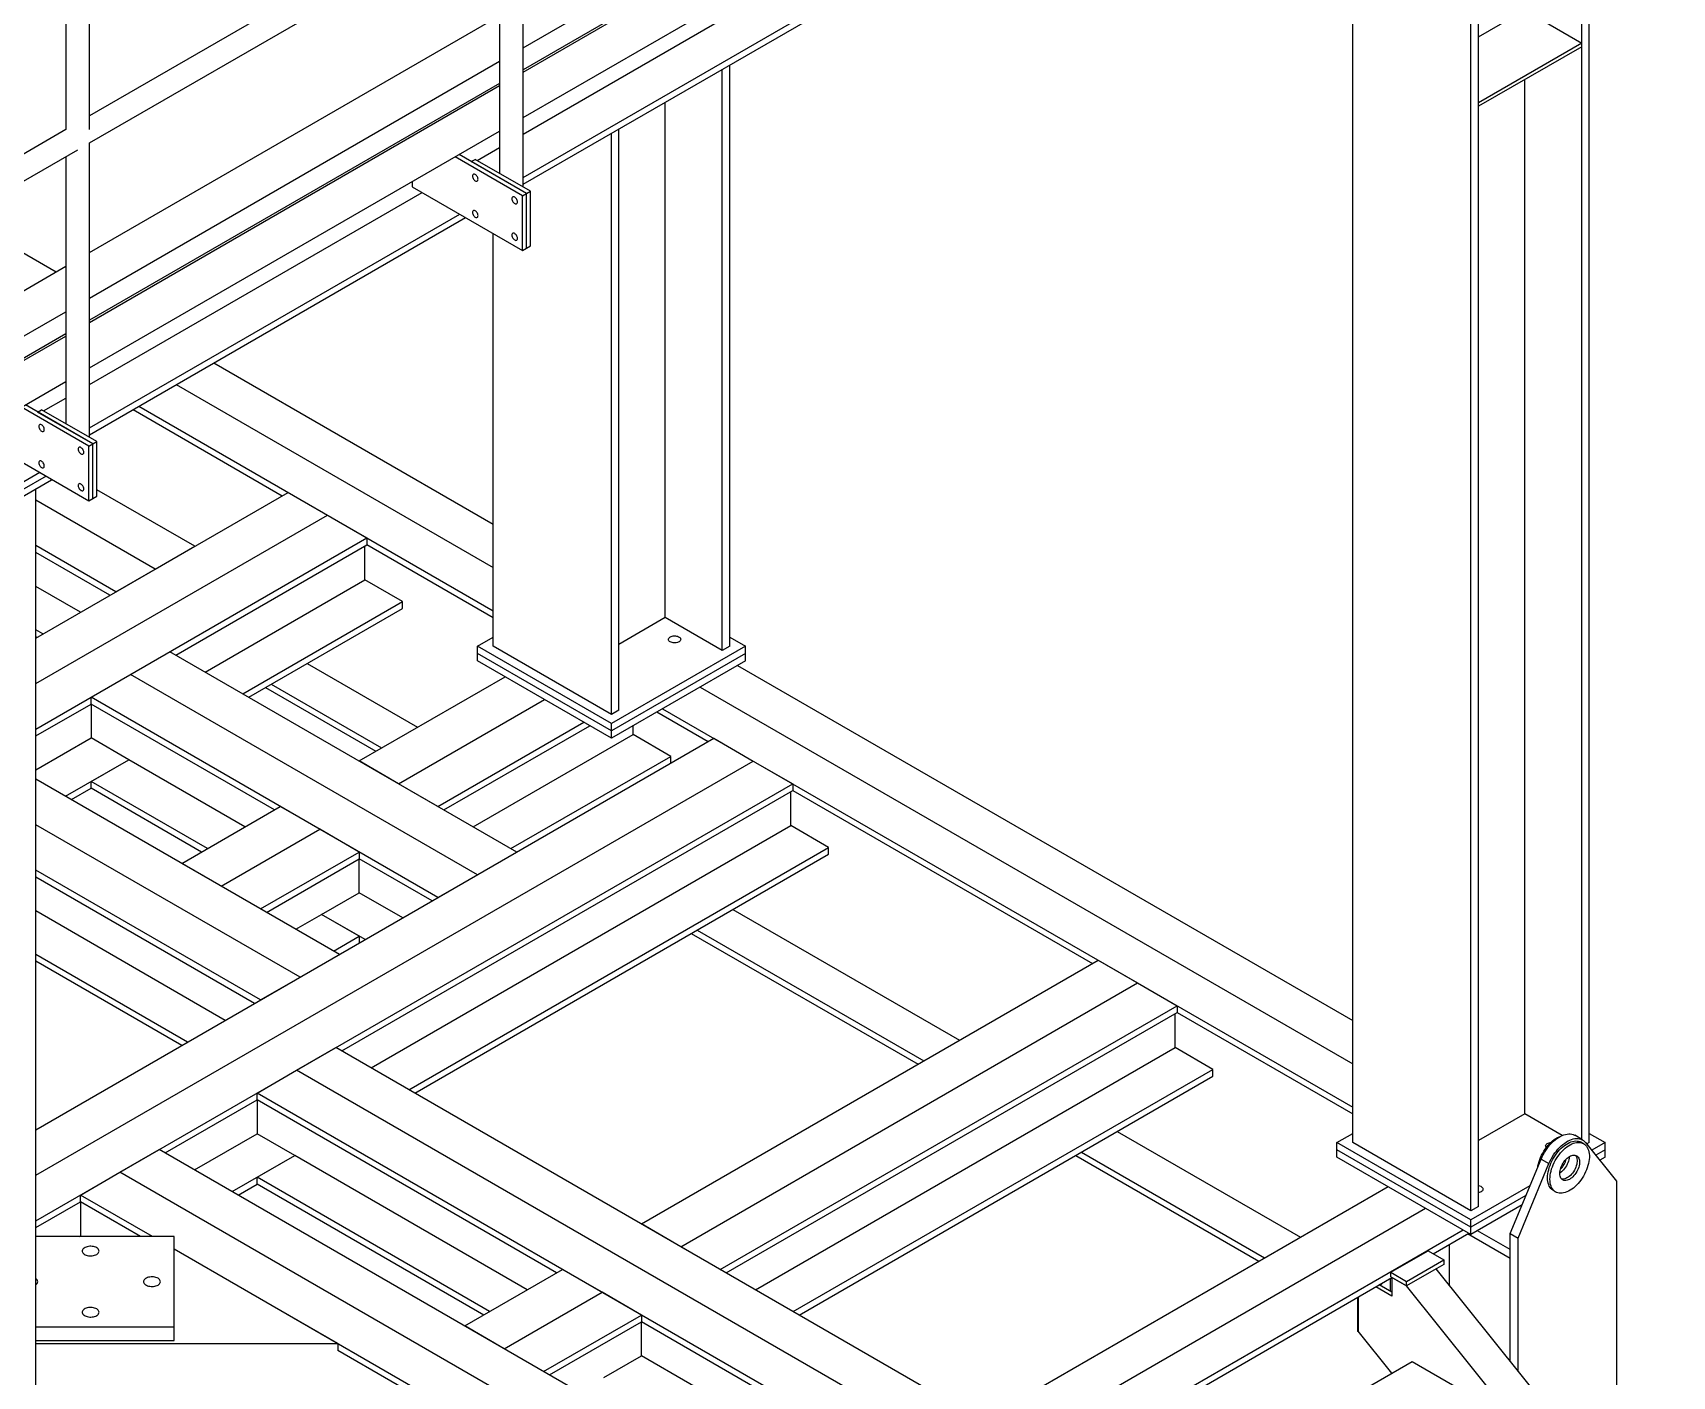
# Model space of a CAD drawing. Header units: millimetres. Extents: x 0 to 16187, y -20471 to 6290.
# Drawn here: x 3476.6 to 3594.2, y 2006.8 to 2103.1 of the extents above; entities that cross this region are included whole.
import ezdxf

# ---------------------------------------------------------------- set-up
doc = ezdxf.new("R2010")
doc.units = ezdxf.units.MM

msp = doc.modelspace()

# ---------------------------------------------------------------- linework, layer by layer
at = {"color": 7, "linetype": 'Continuous', "lineweight": 25}
for p, q in [((3588.24074, 2023.55206), (3588.24074, 2134.73236)), ((3587.70334, 2023.7741), (3587.70334, 2134.42213)), ((3580.29286, 2018.96385), (3580.29286, 2130.14415)), ((3579.75546, 2018.65361), (3579.75546, 2129.83392)), ((3571.27018, 2023.55206), (3571.27018, 2125.00116)), ((3511.75936, 2102.07686), (3541.18406, 2119.06338)), ((3541.18406, 2117.48356), (3511.75936, 2100.49704)), ((3511.75936, 2100.33376), (3541.18406, 2117.32027)), ((3510.07136, 2114.17921), (3480.64667, 2097.1927)), ((3511.75936, 2097.06759), (3541.18406, 2114.05411)), ((3480.64667, 2095.24362), (3510.9153, 2112.71732)), ((3511.75936, 2092.08463), (3511.75936, 2113.20459)), ((3480.64667, 2096.21824), (3480.64667, 2111.57443)), ((3510.07136, 2112.23013), (3510.07136, 2093.0591)), ((3478.95867, 2110.59997), (3478.95867, 2096.21824)), ((3511.75936, 2095.88751), (3535.61797, 2109.66079)), ((3511.75936, 2092.76883), (3538.31912, 2108.10145)), ((3511.75936, 2092.2789), (3538.74345, 2107.85649)), ((3480.64667, 2087.38152), (3510.07136, 2104.36803)), ((3580.29286, 2102.85448), (3583.61627, 2104.77304)), ((3583.61627, 2104.77304), (3587.70334, 2102.41362)), ((3587.70334, 2102.41362), (3580.29286, 2098.13565)), ((3587.70334, 2102.15233), (3580.29286, 2097.87435)), ((3587.70334, 2102.15233), (3587.70334, 2102.41362)), ((3480.64667, 2084.11588), (3510.07136, 2101.1024)), ((3526.58103, 2059.14746), (3526.58103, 2100.83527)), ((3510.07136, 2099.52258), (3480.64667, 2082.53606)), ((3480.64667, 2082.37278), (3510.07136, 2099.3593)), ((3526.04363, 2058.83722), (3526.04363, 2100.52503)), ((3583.61627, 2025.60125), (3583.61627, 2099.79291)), ((3521.95655, 2061.19664), (3521.95655, 2098.16562)), ((3580.29286, 2097.87435), (3580.29286, 2098.13565)), ((3478.95867, 2096.21824), (3470.7219, 2091.46325)), ((3480.64667, 2079.10662), (3510.07136, 2096.09313)), ((3518.09575, 2054.24901), (3518.09575, 2095.93682)), ((3518.63315, 2054.55924), (3518.63315, 2096.24706)), ((3471.56583, 2090.00136), (3479.8026, 2094.75635)), ((3480.64667, 2074.12366), (3480.64667, 2095.24362)), ((3508.46562, 2093.98607), (3510.07136, 2094.91304)), ((3478.95867, 2094.26915), (3478.95867, 2075.09812)), ((3511.71765, 2091.45559), (3506.87784, 2094.24955)), ((3512.00049, 2091.61887), (3507.16068, 2094.41283)), ((3508.04069, 2093.90481), (3508.32354, 2094.0681)), ((3512.00049, 2091.61887), (3508.04069, 2093.90481)), ((3512.28333, 2091.78215), (3508.32354, 2094.0681)), ((3503.79805, 2092.47163), (3503.79805, 2092.10808)), ((3480.64667, 2077.92653), (3504.50527, 2091.69981)), ((3503.79805, 2092.10808), (3511.71765, 2087.53619)), ((3511.71765, 2091.45559), (3512.00049, 2091.61887)), ((3511.71765, 2087.53619), (3511.71765, 2091.45559)), ((3512.00049, 2091.61887), (3512.28333, 2091.78215)), ((3512.00049, 2087.69948), (3512.00049, 2091.61887)), ((3512.28333, 2087.86276), (3512.28333, 2091.78215)), ((3480.64667, 2074.80785), (3507.20642, 2090.14047)), ((3471.44171, 2089.93354), (3478.25454, 2086.00057)), ((3480.64667, 2074.31792), (3507.63075, 2089.89551)), ((3509.61047, 2059.14746), (3509.61047, 2088.75264)), ((3511.71765, 2087.53619), (3512.00049, 2087.69948)), ((3512.00049, 2087.69948), (3512.28333, 2087.86276)), ((3468.31543, 2080.26285), (3478.95867, 2086.40705)), ((3467.29296, 2076.40695), (3478.95867, 2083.14142)), ((3478.95867, 2081.5616), (3471.00244, 2076.96857)), ((3471.14386, 2076.88693), (3478.95867, 2081.39832)), ((3489.56917, 2079.46878), (3509.61047, 2067.89918)), ((3471.14386, 2073.62076), (3478.95867, 2078.13215)), ((3486.87651, 2077.91434), (3509.61047, 2064.7903)), ((3480.60495, 2073.49461), (3475.76514, 2076.28857)), ((3480.88779, 2073.65789), (3476.04799, 2076.45185)), ((3476.92799, 2075.94384), (3477.21084, 2076.10712)), ((3480.88779, 2073.65789), (3476.92799, 2075.94384)), ((3481.17064, 2073.82117), (3477.21084, 2076.10712)), ((3477.35292, 2076.02509), (3478.95867, 2076.95207)), ((3483.77366, 2076.1231), (3494.48115, 2069.94179)), ((3484.18384, 2076.35989), (3509.61047, 2061.68142)), ((3472.68535, 2074.1471), (3480.60495, 2069.57522)), ((3480.60495, 2073.49461), (3480.88779, 2073.65789)), ((3480.60495, 2069.57522), (3480.60495, 2073.49461)), ((3480.88779, 2073.65789), (3481.17064, 2073.82117)), ((3480.88779, 2069.7385), (3480.88779, 2073.65789)), ((3481.17064, 2069.90178), (3481.17064, 2073.82117)), ((3477.08374, 2071.60797), (3468.31543, 2066.54613)), ((3477.53636, 2071.34667), (3468.31543, 2066.02354)), ((3477.93209, 2071.05253), (3468.31543, 2065.50096)), ((3476.80072, 1959.2191), (3476.80072, 2070.39941)), ((3476.80072, 2059.7351), (3494.89133, 2070.17859)), ((3477.93209, 2071.05253), (3477.93209, 2071.11823)), ((3488.19928, 2066.31535), (3481.17064, 2070.3729)), ((3494.89133, 2070.17859), (3497.71976, 2068.54578)), ((3485.37085, 2064.68253), (3476.80072, 2069.62997)), ((3480.60495, 2069.57522), (3480.88779, 2069.7385)), ((3480.88779, 2069.7385), (3481.17064, 2069.90178)), ((3476.80072, 2056.46947), (3497.71976, 2068.54578)), ((3497.71976, 2068.54578), (3500.54819, 2066.91296)), ((3476.80072, 2053.20383), (3500.54819, 2066.91296)), ((3486.8417, 2058.51045), (3500.54819, 2066.42303)), ((3500.54819, 2066.91296), (3500.54819, 2066.42303)), ((3500.54819, 2066.43937), (3509.61047, 2061.20782)), ((3482.54242, 2063.04972), (3476.80072, 2066.36433)), ((3482.11809, 2062.80475), (3476.80072, 2065.87441)), ((3485.37085, 2064.68253), (3488.19928, 2066.31535)), ((3500.41242, 2063.91086), (3500.41242, 2066.34466)), ((3482.54242, 2063.04972), (3485.37085, 2064.68253)), ((3480.01013, 2061.58785), (3476.80072, 2063.44061)), ((3488.94966, 2057.29355), (3500.41242, 2063.91086)), ((3503.11357, 2062.35152), (3500.41242, 2063.91086)), ((3491.65081, 2055.73421), (3503.11357, 2062.35152)), ((3492.07514, 2055.48925), (3503.11357, 2061.8616)), ((3503.11357, 2061.8616), (3503.11357, 2062.35152)), ((3521.95655, 2061.19664), (3518.63315, 2059.27808)), ((3526.04363, 2058.83722), (3521.95655, 2061.19664)), ((3477.30898, 2060.02852), (3476.80072, 2060.32193)), ((3476.88465, 2059.78355), (3476.80072, 2059.83201)), ((3508.4791, 2059.14746), (3509.61047, 2059.80058)), ((3526.58103, 2059.80058), (3527.7124, 2059.14746)), ((3483.58894, 2057.12259), (3486.41737, 2058.75541)), ((3511.30753, 2044.38663), (3486.41737, 2058.75541)), ((3508.4791, 2058.62487), (3508.4791, 2059.14746)), ((3518.09575, 2053.59588), (3508.4791, 2059.14746)), ((3518.09575, 2053.07329), (3508.4791, 2058.62487)), ((3508.4791, 2058.10228), (3508.4791, 2058.62487)), ((3518.09575, 2054.24901), (3509.61047, 2059.14746)), ((3527.7124, 2059.14746), (3518.09575, 2053.59588)), ((3527.7124, 2058.62487), (3518.09575, 2053.07329)), ((3526.58103, 2059.14746), (3526.04363, 2058.83722)), ((3527.7124, 2058.62487), (3527.7124, 2059.14746)), ((3527.7124, 2058.10228), (3527.7124, 2058.62487)), ((3480.76051, 2055.48978), (3483.58894, 2057.12259)), ((3508.4791, 2042.75381), (3483.58894, 2057.12259)), ((3496.25352, 2057.90137), (3504.1722, 2053.33002)), ((3518.09575, 2052.55071), (3508.4791, 2058.10228)), ((3527.7124, 2058.10228), (3518.09575, 2052.55071)), ((3527.14672, 2057.77572), (3571.27018, 2032.30379)), ((3493.27795, 2056.18361), (3501.19663, 2051.61226)), ((3493.68814, 2056.42041), (3501.60682, 2051.84906)), ((3499.99382, 2050.91789), (3510.459, 2056.95931)), ((3524.45406, 2056.22128), (3571.27018, 2029.1949)), ((3476.80072, 2052.71391), (3480.76051, 2054.99985)), ((3505.65067, 2041.12099), (3480.76051, 2055.48978)), ((3480.76051, 2054.99985), (3480.76051, 2055.48978)), ((3493.91263, 2047.4073), (3480.76051, 2054.99985)), ((3480.76051, 2054.99985), (3480.76051, 2052.56605)), ((3502.82224, 2049.28508), (3513.28743, 2055.3265)), ((3521.76139, 2054.66684), (3571.27018, 2026.08602)), ((3505.65067, 2047.65226), (3516.11585, 2053.69368)), ((3518.63315, 2054.55924), (3518.09575, 2054.24901)), ((3518.09575, 2053.07329), (3518.09575, 2053.59588)), ((3521.3512, 2054.43004), (3525.02816, 2052.30738)), ((3476.80072, 2050.28011), (3480.76051, 2052.56605)), ((3476.80072, 2024.46627), (3525.43835, 2052.54418)), ((3483.46166, 2051.00671), (3480.76051, 2052.56605)), ((3506.075, 2047.4073), (3516.54019, 2053.44872)), ((3508.18296, 2046.1904), (3519.64573, 2052.80771)), ((3518.09575, 2052.55071), (3518.09575, 2053.07329)), ((3519.64573, 2052.80771), (3519.64573, 2053.44549)), ((3522.34688, 2051.24837), (3519.64573, 2052.80771)), ((3525.43835, 2052.54418), (3528.26678, 2050.91136)), ((3510.88411, 2044.63106), (3522.34688, 2051.24837)), ((3522.34688, 2050.75951), (3522.34688, 2051.24837)), ((3476.80072, 2021.20064), (3528.26678, 2050.91136)), ((3478.92289, 2048.38654), (3483.46166, 2051.00671)), ((3480.76051, 2049.44738), (3483.46166, 2051.00671)), ((3491.80467, 2046.1904), (3483.46166, 2051.00671)), ((3502.82224, 2049.28508), (3499.99382, 2050.91789)), ((3528.26678, 2050.91136), (3531.0952, 2049.27854)), ((3498.5796, 2037.03895), (3476.80072, 2049.61164)), ((3476.80072, 2017.935), (3531.0952, 2049.27854)), ((3479.34722, 2048.14157), (3480.76051, 2048.95745)), ((3489.10352, 2044.63106), (3480.76051, 2049.44738)), ((3480.76051, 2048.95745), (3480.76051, 2049.44738)), ((3488.67919, 2044.3861), (3480.76051, 2048.95745)), ((3498.74938, 2030.11577), (3531.0952, 2048.78862)), ((3505.65067, 2047.65226), (3502.82224, 2049.28508)), ((3531.0952, 2049.27854), (3531.0952, 2048.78862)), ((3531.0952, 2048.80495), (3552.60532, 2036.38742)), ((3487.2659, 2043.57022), (3494.33696, 2047.65226)), ((3497.16539, 2046.01944), (3494.33696, 2047.65226)), ((3530.95944, 2046.27645), (3530.95944, 2048.71024)), ((3495.75118, 2035.40614), (3476.80072, 2046.34601)), ((3490.09432, 2041.9374), (3497.16539, 2046.01944)), ((3499.99382, 2044.38663), (3497.16539, 2046.01944)), ((3500.85734, 2028.89887), (3530.95944, 2046.27645)), ((3533.66059, 2044.71711), (3530.95944, 2046.27645)), ((3492.92275, 2040.30459), (3499.99382, 2044.38663)), ((3499.99382, 2044.38663), (3499.99382, 2043.8967)), ((3503.55849, 2027.33953), (3533.66059, 2044.71711)), ((3503.98282, 2027.09457), (3533.66059, 2044.22718)), ((3508.4791, 2042.75381), (3511.30753, 2044.38663)), ((3533.66059, 2044.22718), (3533.66059, 2044.71711)), ((3492.92275, 2033.77332), (3476.80072, 2043.08037)), ((3490.09432, 2041.9374), (3487.2659, 2043.57022)), ((3493.34708, 2040.05962), (3499.99382, 2043.8967)), ((3499.99382, 2041.4629), (3499.99382, 2043.8967)), ((3505.22634, 2040.87603), (3499.99382, 2043.8967)), ((3492.49842, 2033.52836), (3476.80072, 2042.59045)), ((3492.92275, 2040.30459), (3490.09432, 2041.9374)), ((3505.65067, 2041.12099), (3508.4791, 2042.75381)), ((3497.29267, 2039.90356), (3499.99382, 2041.4629)), ((3503.11838, 2039.65913), (3499.99382, 2041.4629)), ((3490.39046, 2032.31146), (3476.80072, 2040.15665)), ((3495.45504, 2038.84272), (3497.29267, 2039.90356)), ((3499.99382, 2038.34422), (3497.29267, 2039.90356)), ((3500.41723, 2038.09979), (3497.29267, 2039.90356)), ((3526.80053, 2040.26696), (3543.06307, 2030.8788)), ((3498.15619, 2037.28339), (3499.99382, 2038.34422)), ((3499.99382, 2038.34422), (3499.99382, 2037.85536)), ((3523.82496, 2038.5492), (3540.0875, 2029.16104)), ((3524.23515, 2038.78599), (3540.49769, 2029.39783)), ((3487.68931, 2030.75212), (3476.80072, 2037.03797)), ((3495.75118, 2035.40614), (3498.5796, 2037.03895)), ((3487.26498, 2030.50716), (3476.80072, 2036.54805)), ((3520.24536, 2017.70641), (3553.01551, 2036.62422)), ((3553.01551, 2036.62422), (3555.84394, 2034.9914)), ((3492.92275, 2033.77332), (3495.75118, 2035.40614)), ((3523.07378, 2016.07359), (3555.84394, 2034.9914)), ((3555.84394, 2034.9914), (3558.67237, 2033.35859)), ((3525.90221, 2014.44078), (3558.67237, 2033.35859)), ((3526.32654, 2014.19581), (3558.67237, 2032.86866)), ((3558.5366, 2030.35649), (3558.5366, 2032.79029)), ((3558.67237, 2033.35859), (3558.67237, 2032.86866)), ((3558.67237, 2032.88499), (3571.27018, 2025.61243)), ((3495.49662, 2028.72792), (3498.32505, 2030.36074)), ((3544.69994, 2003.58908), (3498.32505, 2030.36074)), ((3528.4345, 2012.97892), (3558.5366, 2030.35649)), ((3561.23775, 2028.79715), (3558.5366, 2030.35649)), ((3531.13565, 2011.41958), (3561.23775, 2028.79715)), ((3561.23775, 2028.30722), (3561.23775, 2028.79715)), ((3492.66819, 2027.0951), (3495.49662, 2028.72792)), ((3541.87151, 2001.95626), (3495.49662, 2028.72792)), ((3531.55998, 2011.17461), (3561.23775, 2028.30722)), ((3486.07803, 2022.80076), (3492.66819, 2026.60518)), ((3539.04308, 2000.32345), (3492.66819, 2027.0951)), ((3492.66819, 2026.60518), (3492.66819, 2027.0951)), ((3514.16417, 2014.19581), (3492.66819, 2026.60518)), ((3492.66819, 2026.60518), (3492.66819, 2024.17138)), ((3583.61627, 2025.60125), (3580.29286, 2023.68269)), ((3586.29525, 2024.0547), (3583.61627, 2025.60125)), ((3488.18598, 2021.58386), (3492.66819, 2024.17138)), ((3495.36934, 2022.61204), (3492.66819, 2024.17138)), ((3554.3777, 2024.347), (3567.51765, 2016.76147)), ((3570.13881, 2023.55206), (3571.27018, 2024.20519)), ((3588.24074, 2024.20519), (3589.37211, 2023.55206)), ((3482.82526, 2021.4129), (3485.65369, 2023.04572)), ((3532.02858, 1996.27406), (3485.65369, 2023.04572)), ((3579.75546, 2018.00049), (3570.13881, 2023.55206)), ((3570.13881, 2023.02948), (3570.13881, 2023.55206)), ((3570.13881, 2022.50689), (3570.13881, 2023.02948)), ((3579.75546, 2017.4779), (3570.13881, 2023.02948)), ((3579.75546, 2018.65361), (3571.27018, 2023.55206)), ((3587.76522, 2023.73838), (3587.19954, 2024.06495)), ((3587.83493, 2023.4672), (3587.66523, 2023.56517)), ((3587.98083, 2023.55132), (3590.20084, 2020.77124)), ((3588.24074, 2023.55206), (3588.06243, 2023.44912)), ((3589.37211, 2023.55206), (3588.41942, 2023.00208)), ((3589.37211, 2023.02948), (3588.70505, 2022.64439)), ((3589.37211, 2023.02948), (3589.37211, 2023.55206)), ((3589.37211, 2022.50689), (3589.37211, 2023.02948)), ((3490.88713, 2020.02452), (3495.36934, 2022.61204)), ((3492.66819, 2021.0527), (3495.36934, 2022.61204)), ((3512.05621, 2012.97892), (3495.36934, 2022.61204)), ((3551.40213, 2022.62924), (3564.54208, 2015.04371)), ((3551.81232, 2022.86604), (3564.95227, 2015.2805)), ((3579.75546, 2016.95531), (3570.13881, 2022.50689)), ((3582.56409, 2017.01576), (3584.78411, 2022.35902)), ((3583.12978, 2016.6892), (3585.34979, 2022.03246)), ((3584.78411, 2022.35902), (3585.34979, 2022.03246)), ((3586.30433, 2021.78107), (3586.19712, 2021.71917)), ((3589.37211, 2022.50689), (3588.99069, 2022.28669)), ((3479.99684, 2019.78009), (3482.82526, 2021.4129)), ((3529.20016, 1994.64125), (3482.82526, 2021.4129)), ((3491.31147, 2019.77956), (3492.66819, 2020.56278)), ((3509.35506, 2011.41958), (3492.66819, 2021.0527)), ((3492.66819, 2020.56278), (3492.66819, 2021.0527)), ((3508.93073, 2011.17461), (3492.66819, 2020.56278)), ((3590.20084, 2020.77124), (3590.20084, 2005.74689)), ((3476.80072, 1964.39169), (3573.80445, 2020.39076)), ((3479.99684, 2019.29016), (3479.99684, 2019.78009)), ((3485.15874, 2016.80018), (3479.99684, 2019.78009)), ((3583.98853, 2020.44419), (3579.75546, 2018.00049)), ((3583.7029, 2019.75671), (3579.75546, 2017.4779)), ((3585.66539, 2020.10098), (3585.8351, 2020.00301)), ((3476.80072, 2017.44508), (3479.99684, 2019.29016)), ((3476.80072, 1961.28281), (3576.49711, 2018.83632)), ((3484.31008, 2016.80018), (3479.99684, 2019.29016)), ((3479.99684, 2019.29016), (3479.99684, 2016.85636)), ((3583.41726, 2019.06923), (3579.75546, 2016.95531)), ((3580.29286, 2018.96385), (3579.75546, 2018.65361)), ((3477.93209, 1958.82706), (3579.18978, 2017.28188)), ((3523.07378, 2016.07359), (3520.24536, 2017.70641)), ((3577.05438, 2015.57555), (3579.59997, 2017.04508)), ((3579.75546, 2017.4779), (3579.75546, 2018.00049)), ((3579.75546, 2016.95531), (3579.75546, 2017.4779)), ((3582.56409, 2015.87245), (3580.22188, 2017.22457)), ((3486.73223, 2016.80018), (3476.80072, 2016.80018)), ((3479.89952, 2016.80018), (3479.99684, 2016.85636)), ((3480.09416, 2016.80018), (3479.99684, 2016.85636)), ((3486.73223, 2010.33456), (3486.73223, 2016.80018)), ((3498.45607, 2009.1238), (3486.73223, 2015.89183)), ((3517.95032, 1997.87001), (3486.73223, 2015.89183)), ((3525.90221, 2014.44078), (3523.07378, 2016.07359)), ((3578.18003, 2016.22537), (3578.18003, 2013.32464)), ((3582.56409, 2015.21932), (3579.5007, 2016.98778)), ((3582.56409, 2017.01576), (3583.12978, 2016.6892)), ((3582.56409, 2007.87091), (3582.56409, 2017.01576)), ((3583.12978, 2007.1672), (3583.12978, 2016.6892)), ((3573.99538, 2014.23912), (3576.68238, 2015.7903)), ((3575.12675, 2013.586), (3577.81375, 2015.13717)), ((3577.81375, 2014.81055), (3575.12675, 2013.25938)), ((3576.68238, 2015.7903), (3577.81375, 2015.13717)), ((3577.81375, 2015.13717), (3577.81375, 2014.81055)), ((3507.574, 2010.39139), (3514.5885, 2014.44078)), ((3517.41693, 2012.80796), (3514.5885, 2014.44078)), ((3551.73996, 2000.96184), (3574.07881, 2013.85778)), ((3573.97981, 2012.85994), (3573.97981, 2013.80064)), ((3573.99538, 2013.91251), (3573.99538, 2014.23912)), ((3573.99538, 2014.23912), (3575.12675, 2013.586)), ((3573.99538, 2013.91251), (3575.12675, 2013.25938)), ((3574.07881, 2013.86434), (3574.07881, 2012.52521)), ((3575.12675, 2013.25938), (3574.07881, 2013.86434)), ((3577.24807, 2014.48399), (3575.12675, 2013.25938)), ((3575.12675, 2013.25938), (3575.12675, 2013.586)), ((3594.19242, 1993.40538), (3577.24807, 2014.48399)), ((3510.40243, 2008.75858), (3517.41693, 2012.80796)), ((3520.24536, 2011.17514), (3517.41693, 2012.80796)), ((3571.63222, 2010.00183), (3571.63222, 2012.4454)), ((3571.67465, 2012.46989), (3571.67465, 2010.01088)), ((3574.07881, 2012.52521), (3572.92464, 2013.1915)), ((3574.07881, 2012.80279), (3573.16506, 2013.33029)), ((3573.23028, 2013.30871), (3573.17898, 2013.33832)), ((3573.21636, 2013.30067), (3573.23028, 2013.30871)), ((3592.32216, 1991.86844), (3575.12675, 2013.25938)), ((3513.23086, 2007.12576), (3520.24536, 2011.17514)), ((3520.24536, 2011.17514), (3520.24536, 2010.68522)), ((3476.80072, 2010.33456), (3486.73223, 2010.33456)), ((3486.73223, 2009.35471), (3486.73223, 2010.33456)), ((3510.40243, 2008.75858), (3507.574, 2010.39139)), ((3513.65519, 2006.8808), (3520.24536, 2010.68522)), ((3520.24536, 2008.25142), (3520.24536, 2010.68522)), ((3538.61875, 2000.07849), (3520.24536, 2010.68522)), ((3571.72496, 2009.94829), (3571.63222, 2010.00183)), ((3574.08901, 2007.00743), (3571.67465, 2010.01088)), ((3476.80072, 2009.35471), (3486.73223, 2009.35471)), ((3476.80072, 2009.1238), (3498.45607, 2009.1238)), ((3498.45607, 2009.1238), (3498.45607, 2008.63387)), ((3507.92381, 2003.16827), (3498.45607, 2008.63387)), ((3513.23086, 2007.12576), (3510.40243, 2008.75858)), ((3517.54421, 2006.69208), (3520.24536, 2008.25142)), ((3536.51079, 1998.86159), (3520.24536, 2008.25142)), ((3555.60313, 1996.33575), (3575.53443, 2007.84185)), ((3575.53443, 2007.84185), (3582.6055, 2003.75981))]:
    msp.add_line(p, q, dxfattribs=at)
at = {"color": 7, "linetype": 'Continuous', "lineweight": 25, "flags": 128}
for points in [[(3508.52153, 2092.64744), (3508.51656, 2092.70118), (3508.50192, 2092.75796), (3508.47833, 2092.81492), (3508.44698, 2092.86922), (3508.40944, 2092.91813), (3508.36759, 2092.9592), (3508.32354, 2092.99037), (3508.27948, 2093.01007), (3508.23763, 2093.01732), (3508.20009, 2093.01175), (3508.16874, 2092.99365), (3508.14515, 2092.96391), (3508.13051, 2092.92404), (3508.12555, 2092.87603), (3508.13051, 2092.82229), (3508.14515, 2092.76552), (3508.16874, 2092.70855), (3508.20009, 2092.65425), (3508.23763, 2092.60534), (3508.27948, 2092.56427), (3508.32354, 2092.53311), (3508.36759, 2092.5134), (3508.40944, 2092.50616), (3508.44698, 2092.51172), (3508.47833, 2092.52983), (3508.50192, 2092.55956), (3508.51656, 2092.59943), (3508.52153, 2092.64744)], [(3511.34995, 2091.01462), (3511.34499, 2091.06836), (3511.33035, 2091.12514), (3511.30676, 2091.18211), (3511.27541, 2091.23641), (3511.23787, 2091.28532), (3511.19602, 2091.32639), (3511.15196, 2091.35755), (3511.10791, 2091.37725), (3511.06606, 2091.3845), (3511.02852, 2091.37893), (3510.99717, 2091.36083), (3510.97358, 2091.3311), (3510.95894, 2091.29123), (3510.95397, 2091.24322), (3510.95894, 2091.18948), (3510.97358, 2091.1327), (3510.99717, 2091.07573), (3511.02852, 2091.02143), (3511.06606, 2090.97252), (3511.10791, 2090.93145), (3511.15196, 2090.90029), (3511.19602, 2090.88059), (3511.23787, 2090.87334), (3511.27541, 2090.87891), (3511.30676, 2090.89701), (3511.33035, 2090.92674), (3511.34499, 2090.96661), (3511.34995, 2091.01462)], [(3508.52153, 2090.03451), (3508.51656, 2090.08825), (3508.50192, 2090.14503), (3508.47833, 2090.20199), (3508.44698, 2090.25629), (3508.40944, 2090.3052), (3508.36759, 2090.34627), (3508.32354, 2090.37744), (3508.27948, 2090.39714), (3508.23763, 2090.40439), (3508.20009, 2090.39882), (3508.16874, 2090.38072), (3508.14515, 2090.35098), (3508.13051, 2090.31111), (3508.12555, 2090.2631), (3508.13051, 2090.20936), (3508.14515, 2090.15258), (3508.16874, 2090.09562), (3508.20009, 2090.04132), (3508.23763, 2089.99241), (3508.27948, 2089.95134), (3508.32354, 2089.92017), (3508.36759, 2089.90047), (3508.40944, 2089.89322), (3508.44698, 2089.89879), (3508.47833, 2089.9169), (3508.50192, 2089.94663), (3508.51656, 2089.9865), (3508.52153, 2090.03451)], [(3511.34995, 2088.40169), (3511.34499, 2088.45543), (3511.33035, 2088.51221), (3511.30676, 2088.56918), (3511.27541, 2088.62348), (3511.23787, 2088.67239), (3511.19602, 2088.71346), (3511.15196, 2088.74462), (3511.10791, 2088.76432), (3511.06606, 2088.77157), (3511.02852, 2088.766), (3510.99717, 2088.7479), (3510.97358, 2088.71817), (3510.95894, 2088.6783), (3510.95397, 2088.63029), (3510.95894, 2088.57655), (3510.97358, 2088.51977), (3510.99717, 2088.4628), (3511.02852, 2088.4085), (3511.06606, 2088.35959), (3511.10791, 2088.31852), (3511.15196, 2088.28736), (3511.19602, 2088.26766), (3511.23787, 2088.26041), (3511.27541, 2088.26598), (3511.30676, 2088.28408), (3511.33035, 2088.31381), (3511.34499, 2088.35368), (3511.34995, 2088.40169)], [(3477.40883, 2074.68646), (3477.40386, 2074.7402), (3477.38922, 2074.79698), (3477.36563, 2074.85395), (3477.33428, 2074.90825), (3477.29674, 2074.95716), (3477.25489, 2074.99822), (3477.21084, 2075.02939), (3477.16678, 2075.04909), (3477.12493, 2075.05634), (3477.08739, 2075.05077), (3477.05604, 2075.03267), (3477.03245, 2075.00294), (3477.01781, 2074.96306), (3477.01285, 2074.91506), (3477.01781, 2074.86131), (3477.03245, 2074.80454), (3477.05604, 2074.74757), (3477.08739, 2074.69327), (3477.12493, 2074.64436), (3477.16678, 2074.60329), (3477.21084, 2074.57213), (3477.25489, 2074.55243), (3477.29674, 2074.54518), (3477.33428, 2074.55074), (3477.36563, 2074.56885), (3477.38922, 2074.59858), (3477.40386, 2074.63845), (3477.40883, 2074.68646)], [(3477.40883, 2072.07353), (3477.40386, 2072.12727), (3477.38922, 2072.18405), (3477.36563, 2072.24102), (3477.33428, 2072.29532), (3477.29674, 2072.34423), (3477.25489, 2072.38529), (3477.21084, 2072.41646), (3477.16678, 2072.43616), (3477.12493, 2072.44341), (3477.08739, 2072.43784), (3477.05604, 2072.41974), (3477.03245, 2072.39001), (3477.01781, 2072.35013), (3477.01285, 2072.30212), (3477.01781, 2072.24838), (3477.03245, 2072.19161), (3477.05604, 2072.13464), (3477.08739, 2072.08034), (3477.12493, 2072.03143), (3477.16678, 2071.99036), (3477.21084, 2071.9592), (3477.25489, 2071.93949), (3477.29674, 2071.93225), (3477.33428, 2071.93781), (3477.36563, 2071.95592), (3477.38922, 2071.98565), (3477.40386, 2072.02552), (3477.40883, 2072.07353)], [(3480.23725, 2073.05364), (3480.23229, 2073.10739), (3480.21765, 2073.16416), (3480.19406, 2073.22113), (3480.16271, 2073.27543), (3480.12517, 2073.32434), (3480.08332, 2073.36541), (3480.03926, 2073.39657), (3479.99521, 2073.41627), (3479.95336, 2073.42352), (3479.91582, 2073.41796), (3479.88447, 2073.39985), (3479.86088, 2073.37012), (3479.84624, 2073.33025), (3479.84127, 2073.28224), (3479.84624, 2073.2285), (3479.86088, 2073.17172), (3479.88447, 2073.11475), (3479.91582, 2073.06045), (3479.95336, 2073.01154), (3479.99521, 2072.97048), (3480.03926, 2072.93931), (3480.08332, 2072.91961), (3480.12517, 2072.91236), (3480.16271, 2072.91793), (3480.19406, 2072.93603), (3480.21765, 2072.96576), (3480.23229, 2073.00564), (3480.23725, 2073.05364)], [(3480.23725, 2070.44071), (3480.23229, 2070.49446), (3480.21765, 2070.55123), (3480.19406, 2070.6082), (3480.16271, 2070.6625), (3480.12517, 2070.71141), (3480.08332, 2070.75248), (3480.03926, 2070.78364), (3479.99521, 2070.80334), (3479.95336, 2070.81059), (3479.91582, 2070.80503), (3479.88447, 2070.78692), (3479.86088, 2070.75719), (3479.84624, 2070.71732), (3479.84127, 2070.66931), (3479.84624, 2070.61557), (3479.86088, 2070.55879), (3479.88447, 2070.50182), (3479.91582, 2070.44752), (3479.95336, 2070.39861), (3479.99521, 2070.35755), (3480.03926, 2070.32638), (3480.08332, 2070.30668), (3480.12517, 2070.29943), (3480.16271, 2070.305), (3480.19406, 2070.3231), (3480.21765, 2070.35283), (3480.23229, 2070.3927), (3480.23725, 2070.44071)], [(3522.31011, 2059.45769), (3522.25955, 2059.49265), (3522.22062, 2059.53225), (3522.19457, 2059.57524), (3522.18223, 2059.62021), (3522.184, 2059.66574), (3522.19982, 2059.71035), (3522.22919, 2059.75262), (3522.27116, 2059.79117), (3522.32438, 2059.82479), (3522.38714, 2059.85237), (3522.45743, 2059.87305), (3522.53298, 2059.88614), (3522.61136, 2059.89124), (3522.69007, 2059.88818), (3522.76656, 2059.87705), (3522.83838, 2059.85822), (3522.90322, 2059.83229), (3522.959, 2059.80009), (3523.00392, 2059.76265), (3523.03654, 2059.72119), (3523.05582, 2059.67704), (3523.06112, 2059.6316), (3523.05229, 2059.58635), (3523.02961, 2059.54274), (3522.99379, 2059.50216), (3522.94601, 2059.46593), (3522.88778, 2059.43521), (3522.82099, 2059.41098), (3522.74778, 2059.39403), (3522.6705, 2059.38489), (3522.59164, 2059.38387), (3522.51372, 2059.39099), (3522.43927, 2059.40603), (3522.37066, 2059.42851), (3522.31011, 2059.45769)], [(3584.78411, 2022.35902), (3584.85525, 2022.51932), (3584.93448, 2022.67728), (3585.02127, 2022.83187), (3585.11507, 2022.9821), (3585.21527, 2023.12699), (3585.32121, 2023.26559), (3585.43221, 2023.39701), (3585.54754, 2023.52039), (3585.66646, 2023.63492), (3585.7882, 2023.73988), (3585.91196, 2023.83457), (3586.03693, 2023.91838), (3586.16232, 2023.99076), (3586.28729, 2024.05125), (3586.41105, 2024.09945), (3586.53279, 2024.13504), (3586.65171, 2024.15781), (3586.76704, 2024.16759), (3586.87804, 2024.16433), (3586.98398, 2024.14804), (3587.08418, 2024.11884), (3587.17798, 2024.07691), (3587.19954, 2024.06495)], [(3584.54362, 2021.78021), (3584.56014, 2021.87298), (3584.59437, 2022.02368), (3584.63797, 2022.17602), (3584.69063, 2022.32893), (3584.75199, 2022.48134), (3584.82161, 2022.63218), (3584.899, 2022.78039), (3584.98363, 2022.92494), (3585.07489, 2023.06481), (3585.17215, 2023.19901), (3585.27472, 2023.32661), (3585.38189, 2023.44671), (3585.4929, 2023.55848), (3585.60698, 2023.66111), (3585.72333, 2023.75391), (3585.84112, 2023.8362), (3585.95954, 2023.90743), (3586.07774, 2023.96708), (3586.19492, 2024.01474), (3586.24142, 2024.03041)], [(3585.16439, 2023.18881), (3585.13843, 2023.22325), (3585.11916, 2023.2674), (3585.11385, 2023.31284), (3585.12268, 2023.35809), (3585.14537, 2023.4017), (3585.18118, 2023.44228), (3585.22897, 2023.47851), (3585.28719, 2023.50923), (3585.35398, 2023.53346), (3585.42719, 2023.55041), (3585.49317, 2023.55873)], [(3585.2511, 2021.01667), (3585.25606, 2021.15618), (3585.2709, 2021.30045), (3585.29553, 2021.44845), (3585.32976, 2021.59914), (3585.37336, 2021.75148), (3585.42603, 2021.90439), (3585.48738, 2022.0568), (3585.557, 2022.20765), (3585.63439, 2022.35586), (3585.71902, 2022.50041), (3585.81028, 2022.64027), (3585.90754, 2022.77448), (3586.01011, 2022.90208), (3586.11728, 2023.02218), (3586.22829, 2023.13394), (3586.34237, 2023.23658), (3586.45872, 2023.32937), (3586.57651, 2023.41167), (3586.69493, 2023.4829), (3586.81314, 2023.54255), (3586.93031, 2023.59021), (3587.04562, 2023.62555), (3587.15827, 2023.64831), (3587.26745, 2023.65834), (3587.37242, 2023.65557), (3587.47242, 2023.64001), (3587.56676, 2023.61178), (3587.65478, 2023.57108), (3587.66523, 2023.56517)], [(3585.34979, 2022.03246), (3585.42094, 2022.19275), (3585.50016, 2022.35071), (3585.58696, 2022.50531), (3585.68076, 2022.65554), (3585.78095, 2022.80042), (3585.88689, 2022.93903), (3585.99789, 2023.07044), (3586.11323, 2023.19382), (3586.23215, 2023.30836), (3586.35388, 2023.41332), (3586.47764, 2023.50801), (3586.60262, 2023.59181), (3586.728, 2023.6642), (3586.85298, 2023.72468), (3586.97674, 2023.77288), (3587.09847, 2023.80848), (3587.21739, 2023.83124), (3587.33273, 2023.84103), (3587.44373, 2023.83776), (3587.54967, 2023.82148), (3587.64986, 2023.79228), (3587.74366, 2023.75035), (3587.83046, 2023.69596), (3587.90968, 2023.62948), (3587.98083, 2023.55132)], [(3585.4208, 2020.9187), (3585.42576, 2021.05821), (3585.44061, 2021.20248), (3585.46523, 2021.35048), (3585.49947, 2021.50118), (3585.54307, 2021.65351), (3585.59573, 2021.80643), (3585.65709, 2021.95884), (3585.72671, 2022.10968), (3585.8041, 2022.25789), (3585.88872, 2022.40244), (3585.97998, 2022.5423), (3586.07724, 2022.67651), (3586.17982, 2022.80411), (3586.28699, 2022.92421), (3586.398, 2023.03597), (3586.51208, 2023.13861), (3586.62842, 2023.23141), (3586.74622, 2023.3137), (3586.86463, 2023.38493), (3586.98284, 2023.44458), (3587.10001, 2023.49224), (3587.21533, 2023.52758), (3587.32797, 2023.55034), (3587.43716, 2023.56037), (3587.54212, 2023.5576), (3587.64213, 2023.54204), (3587.73647, 2023.51382), (3587.82449, 2023.47311), (3587.90557, 2023.42021), (3587.97914, 2023.3555), (3588.04468, 2023.27941), (3588.10174, 2023.1925), (3588.14992, 2023.09536), (3588.18887, 2022.98868), (3588.21833, 2022.87321), (3588.23808, 2022.74976), (3588.24799, 2022.61918), (3588.24799, 2022.48241), (3588.23808, 2022.3404), (3588.21833, 2022.19414), (3588.18887, 2022.04466), (3588.14992, 2021.89301), (3588.10174, 2021.74025), (3588.04468, 2021.58745), (3587.97914, 2021.43569), (3587.90557, 2021.28603), (3587.82449, 2021.13952), (3587.73647, 2020.99719), (3587.64213, 2020.86004), (3587.54212, 2020.72902), (3587.43716, 2020.60506), (3587.32797, 2020.48903), (3587.21533, 2020.38173), (3587.10001, 2020.28393), (3586.98284, 2020.19631), (3586.86463, 2020.11948), (3586.74622, 2020.05398), (3586.62842, 2020.00028), (3586.51208, 2019.95874), (3586.398, 2019.92967), (3586.28699, 2019.91326), (3586.17982, 2019.90962), (3586.07724, 2019.9188), (3585.97998, 2019.94071), (3585.88872, 2019.97521), (3585.8041, 2020.02205), (3585.72671, 2020.08091), (3585.65709, 2020.15137), (3585.59573, 2020.23294), (3585.54307, 2020.32505), (3585.49947, 2020.42704), (3585.46523, 2020.53822), (3585.44061, 2020.65778), (3585.42576, 2020.78491), (3585.4208, 2020.9187)], [(3586.12791, 2021.3269), (3586.13287, 2021.42634), (3586.14769, 2021.53012), (3586.17216, 2021.63677), (3586.20593, 2021.7448), (3586.24854, 2021.8527), (3586.29937, 2021.95894), (3586.35773, 2022.06205), (3586.42279, 2022.16056), (3586.49363, 2022.2531), (3586.56927, 2022.33837), (3586.64863, 2022.41517), (3586.73061, 2022.48243), (3586.81406, 2022.53919), (3586.8978, 2022.58467), (3586.98066, 2022.61822), (3587.06148, 2022.63937), (3587.13912, 2022.64783), (3587.21249, 2022.64348), (3587.28055, 2022.62637), (3587.34237, 2022.59676), (3587.39706, 2022.55505), (3587.44387, 2022.50182), (3587.48212, 2022.43784), (3587.51129, 2022.36399), (3587.53097, 2022.28131), (3587.54088, 2022.19097), (3587.54088, 2022.09422), (3587.53097, 2021.99243), (3587.51129, 2021.88704), (3587.48212, 2021.77951), (3587.44387, 2021.67135), (3587.39706, 2021.56409), (3587.34237, 2021.45923), (3587.28055, 2021.35825), (3587.21249, 2021.26255), (3587.13912, 2021.17349), (3587.06148, 2021.09231), (3586.98066, 2021.02016), (3586.8978, 2020.95804), (3586.81406, 2020.90683), (3586.73061, 2020.86724), (3586.64863, 2020.83984), (3586.56927, 2020.82501), (3586.49363, 2020.82295), (3586.42279, 2020.8337), (3586.35773, 2020.8571), (3586.29937, 2020.89283), (3586.24854, 2020.94038), (3586.20593, 2020.99909), (3586.17216, 2021.06813), (3586.14769, 2021.14653), (3586.13287, 2021.23319), (3586.12791, 2021.3269)], [(3586.80615, 2022.5343), (3586.80549, 2022.51875), (3586.79558, 2022.41697), (3586.7759, 2022.31157), (3586.74673, 2022.20404), (3586.70847, 2022.09588), (3586.66167, 2021.98862), (3586.60698, 2021.88377), (3586.54516, 2021.78278), (3586.47709, 2021.68708), (3586.40373, 2021.59802), (3586.32609, 2021.51684), (3586.24527, 2021.44469), (3586.16241, 2021.38257), (3586.12849, 2021.36044)], [(3586.80615, 2022.5343), (3586.80549, 2022.51875), (3586.79558, 2022.41697), (3586.7759, 2022.31157), (3586.74673, 2022.20404), (3586.70847, 2022.09588), (3586.66167, 2021.98862), (3586.60698, 2021.88377), (3586.54516, 2021.78278), (3586.47709, 2021.68708), (3586.40373, 2021.59802), (3586.32609, 2021.51684), (3586.24527, 2021.44469), (3586.16241, 2021.38257), (3586.12849, 2021.36044)], [(3587.24287, 2022.63758), (3587.27416, 2022.59979), (3587.31242, 2022.53581), (3587.34159, 2022.46196), (3587.36127, 2022.37928), (3587.37117, 2022.28893), (3587.37117, 2022.19219), (3587.36127, 2022.0904), (3587.34159, 2021.98501), (3587.31242, 2021.87747), (3587.27416, 2021.76932), (3587.22736, 2021.66206), (3587.17266, 2021.5572), (3587.11085, 2021.45622), (3587.04278, 2021.36052), (3586.96941, 2021.27146), (3586.89177, 2021.19028), (3586.81096, 2021.11812), (3586.7281, 2021.05601), (3586.64436, 2021.0048), (3586.56091, 2020.96521), (3586.47893, 2020.93781), (3586.39956, 2020.92298), (3586.32392, 2020.92092), (3586.25745, 2020.9306)], [(3587.24287, 2022.63758), (3587.27416, 2022.59979), (3587.31242, 2022.53581), (3587.34159, 2022.46196), (3587.36127, 2022.37928), (3587.37117, 2022.28893), (3587.37117, 2022.19219), (3587.36127, 2022.0904), (3587.34159, 2021.98501), (3587.31242, 2021.87747), (3587.27416, 2021.76932), (3587.22736, 2021.66206), (3587.17266, 2021.5572), (3587.11085, 2021.45622), (3587.04278, 2021.36052), (3586.96941, 2021.27146), (3586.89177, 2021.19028), (3586.81096, 2021.11812), (3586.7281, 2021.05601), (3586.64436, 2021.0048), (3586.56091, 2020.96521), (3586.47893, 2020.93781), (3586.39956, 2020.92298), (3586.32392, 2020.92092), (3586.25746, 2020.9306)], [(3585.66539, 2020.10098), (3585.63439, 2020.12002), (3585.557, 2020.17888), (3585.48738, 2020.24934), (3585.42603, 2020.33091), (3585.37336, 2020.42301), (3585.32976, 2020.52501), (3585.29553, 2020.63618), (3585.2709, 2020.75575), (3585.25606, 2020.88288), (3585.2511, 2021.01667)], [(3580.49085, 2020.3844), (3580.54141, 2020.34944), (3580.58034, 2020.30983), (3580.60639, 2020.26685), (3580.61873, 2020.22188), (3580.61696, 2020.17635), (3580.60114, 2020.13174), (3580.57177, 2020.08947), (3580.5298, 2020.05091), (3580.47658, 2020.0173), (3580.41382, 2019.98971), (3580.34354, 2019.96904), (3580.29286, 2019.95932)], [(3481.33223, 2015.76106), (3481.3252, 2015.81394), (3481.30427, 2015.86557), (3481.26993, 2015.91476), (3481.22299, 2015.96034), (3481.16454, 2016.00125), (3481.09596, 2016.03653), (3481.01886, 2016.06536), (3480.93504, 2016.08705), (3480.84646, 2016.1011), (3480.75521, 2016.10718), (3480.66342, 2016.10515), (3480.57324, 2016.09506), (3480.48679, 2016.07713), (3480.40609, 2016.0518), (3480.33303, 2016.01965), (3480.26934, 2015.98144), (3480.21649, 2015.93807), (3480.17573, 2015.89054), (3480.14801, 2015.83999), (3480.13399, 2015.78758), (3480.13399, 2015.73455), (3480.14801, 2015.68214), (3480.17573, 2015.63158), (3480.21649, 2015.58406), (3480.26934, 2015.54069), (3480.33303, 2015.50248), (3480.40609, 2015.47033), (3480.48679, 2015.445), (3480.57324, 2015.42707), (3480.66342, 2015.41698), (3480.75521, 2015.41495), (3480.84646, 2015.42103), (3480.93504, 2015.43508), (3481.01886, 2015.45677), (3481.09596, 2015.4856), (3481.16454, 2015.52088), (3481.22299, 2015.56179), (3481.26993, 2015.60737), (3481.30427, 2015.65656), (3481.3252, 2015.70819), (3481.33223, 2015.76106)], [(3485.73223, 2013.56737), (3485.7252, 2013.62024), (3485.70427, 2013.67188), (3485.66993, 2013.72106), (3485.62299, 2013.76665), (3485.56454, 2013.80756), (3485.49596, 2013.84284), (3485.41886, 2013.87166), (3485.33504, 2013.89336), (3485.24646, 2013.90741), (3485.15521, 2013.91349), (3485.06342, 2013.91146), (3484.97324, 2013.90136), (3484.88679, 2013.88344), (3484.80609, 2013.8581), (3484.73303, 2013.82596), (3484.66934, 2013.78775), (3484.61649, 2013.74437), (3484.57573, 2013.69685), (3484.54801, 2013.64629), (3484.53399, 2013.59389), (3484.53399, 2013.54086), (3484.54801, 2013.48845), (3484.57573, 2013.43789), (3484.61649, 2013.39037), (3484.66934, 2013.34699), (3484.73303, 2013.30879), (3484.80609, 2013.27664), (3484.88679, 2013.25131), (3484.97324, 2013.23338), (3485.06342, 2013.22328), (3485.15521, 2013.22125), (3485.24646, 2013.22733), (3485.33504, 2013.24139), (3485.41886, 2013.26308), (3485.49596, 2013.2919), (3485.56454, 2013.32719), (3485.62299, 2013.3681), (3485.66993, 2013.41368), (3485.70427, 2013.46286), (3485.7252, 2013.5145), (3485.73223, 2013.56737)], [(3481.33223, 2011.37368), (3481.3252, 2011.42655), (3481.30427, 2011.47819), (3481.26993, 2011.52737), (3481.22299, 2011.57295), (3481.16454, 2011.61386), (3481.09596, 2011.64915), (3481.01886, 2011.67797), (3480.93504, 2011.69966), (3480.84646, 2011.71371), (3480.75521, 2011.7198), (3480.66342, 2011.71777), (3480.57324, 2011.70767), (3480.48679, 2011.68974), (3480.40609, 2011.66441), (3480.33303, 2011.63226), (3480.26934, 2011.59405), (3480.21649, 2011.55068), (3480.17573, 2011.50316), (3480.14801, 2011.4526), (3480.13399, 2011.40019), (3480.13399, 2011.34716), (3480.14801, 2011.29476), (3480.17573, 2011.2442), (3480.21649, 2011.19668), (3480.26934, 2011.1533), (3480.33303, 2011.11509), (3480.40609, 2011.08294), (3480.48679, 2011.05761), (3480.57324, 2011.03969), (3480.66342, 2011.02959), (3480.75521, 2011.02756), (3480.84646, 2011.03364), (3480.93504, 2011.04769), (3481.01886, 2011.06939), (3481.09596, 2011.09821), (3481.16454, 2011.13349), (3481.22299, 2011.1744), (3481.26993, 2011.21999), (3481.30427, 2011.26917), (3481.3252, 2011.3208), (3481.33223, 2011.37368)]]:
    msp.add_lwpolyline(points, dxfattribs=at)
at = {"color": 7, "linetype": 'Continuous', "lineweight": 25}
for centre, radius, start, end in [((3584.98686, 2022.80202), 1.66666, 315.2161201, 344.7892564), ((3580.21345, 2019.88096), 0.5748, 61.144386, 82.0588218), ((3476.64636, 2013.5418), 0.28701, 5.1110077, 57.4653731), ((3476.65271, 2013.58908), 0.28036, 301.8641499, 355.5594693), ((3572.96274, 2013.73964), 0.50723, 301.83372, 326.0543849)]:
    msp.add_arc(centre, radius, start, end, dxfattribs=at)

doc.saveas('drawing.dxf')
